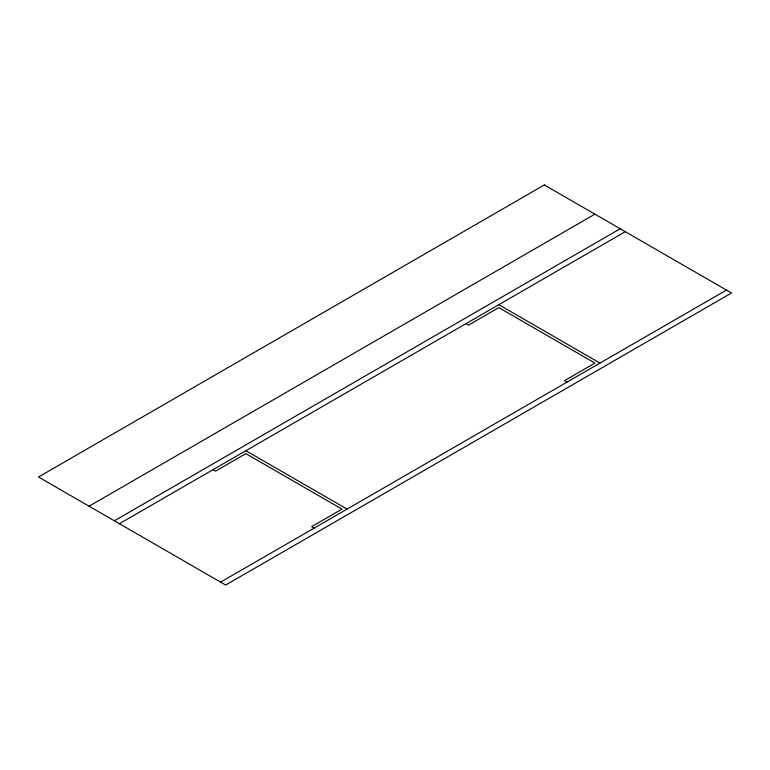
<?xml version="1.0" encoding="UTF-8"?>
<svg xmlns="http://www.w3.org/2000/svg" width="770" height="770" viewBox="0 0 770 770"><rect width="100%" height="100%" fill="white"/><g stroke="black" fill="none" stroke-linecap="round" stroke-linejoin="round"><path stroke-width="1.16" d="M89.079 506.198L594.921 214.156M114.374 520.799L620.216 228.757M119.437 523.725L625.279 231.674M220.605 582.13L726.437 290.088M498.816 304.689L599.984 363.094M465.937 323.669L468.468 325.132L498.816 307.605L594.921 363.094L564.574 380.621L567.105 382.084M245.89 450.71L347.058 509.114M213.011 469.69L215.542 471.153L245.89 453.626L342.005 509.114L311.658 526.641L314.179 528.104M544.342 184.954L38.5 476.996L225.658 585.046L731.5 293.004L544.342 184.954"/></g></svg>
